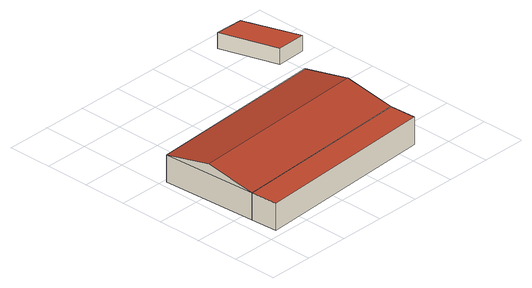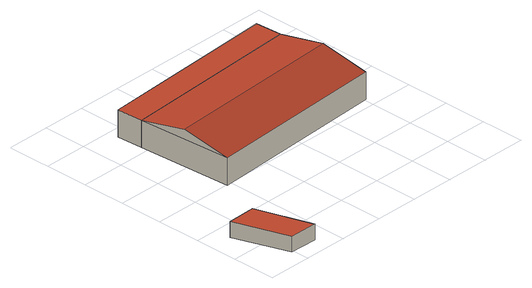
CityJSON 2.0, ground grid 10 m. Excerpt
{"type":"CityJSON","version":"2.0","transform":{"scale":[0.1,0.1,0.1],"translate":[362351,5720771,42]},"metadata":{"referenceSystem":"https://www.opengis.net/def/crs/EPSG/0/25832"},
"CityObjects":{
"building1":{"type":"Building","attributes":{"Geometrietyp2DReferenz":"3000","Gemeindeschluessel":"05513000","function":"51009_1610","roofType":"1000","measuredHeight":6.16},"geometry":[{"type":"Solid","lod":"2","boundaries":[[[[0,1,2,3]],[[4,5,1,0]],[[6,7,5,4]],[[3,2,7,6]],[[4,0,3,6]],[[1,5,7,2]]]],"semantics":{"surfaces":[{"type":"WallSurface"},{"type":"RoofSurface"},{"type":"GroundSurface"}],"values":[[0,0,0,0,1,2]]}}]},
"building2":{"type":"Building","attributes":{"Geometrietyp2DReferenz":"3000","Gemeindeschluessel":"05513000","function":"31001_2720","roofType":"3100","measuredHeight":8.36},"address":[{"country":"Germany","locality":"Gelsenkirchen","thoroughfareNumber":"607a","thoroughfareName":"Ulfkotter Straße"}],"geometry":[{"type":"Solid","lod":"2","boundaries":[[[[6,7,2,3]],[[8,9,7,6]],[[10,11,9,8]],[[3,2,11,10]],[[6,12,8]],[[10,13,3]],[[3,13,12,6]],[[8,12,13,10]],[[7,9,11,2]]]],"semantics":{"surfaces":[{"type":"WallSurface"},{"type":"RoofSurface"},{"type":"GroundSurface"}],"values":[[0,0,0,0,0,0,1,1,2]]}}]},
"building3":{"type":"Building","attributes":{"Geometrietyp2DReferenz":"3000","Gemeindeschluessel":"05513000","function":"31001_2720","roofType":"1000","measuredHeight":3.63},"address":[{"country":"Germany","locality":"Gelsenkirchen","thoroughfareNumber":"607a","thoroughfareName":"Ulfkotter Straße"}],"geometry":[{"type":"Solid","lod":"2","boundaries":[[[[14,15,16,17]],[[18,19,15,14]],[[20,21,19,18]],[[17,16,21,20]],[[18,14,17,20]],[[15,19,21,16]]]],"semantics":{"surfaces":[{"type":"WallSurface"},{"type":"RoofSurface"},{"type":"GroundSurface"}],"values":[[0,0,0,0,1,2]]}}]}
},
"vertices":[
[438,32,72],[438,32,10],[435,92,10],[435,92,72],[22,8,72],[22,8,10],[18,68,72],[18,68,10],
[6,285,72],[6,285,10],[422,309,72],[422,309,10],[12,177,94],[428,200,94],
[548,436,38],[548,436,2],[505,561,2],[505,561,38],[483,434,38],[483,434,2],[442,562,38],[442,562,2]
]}
